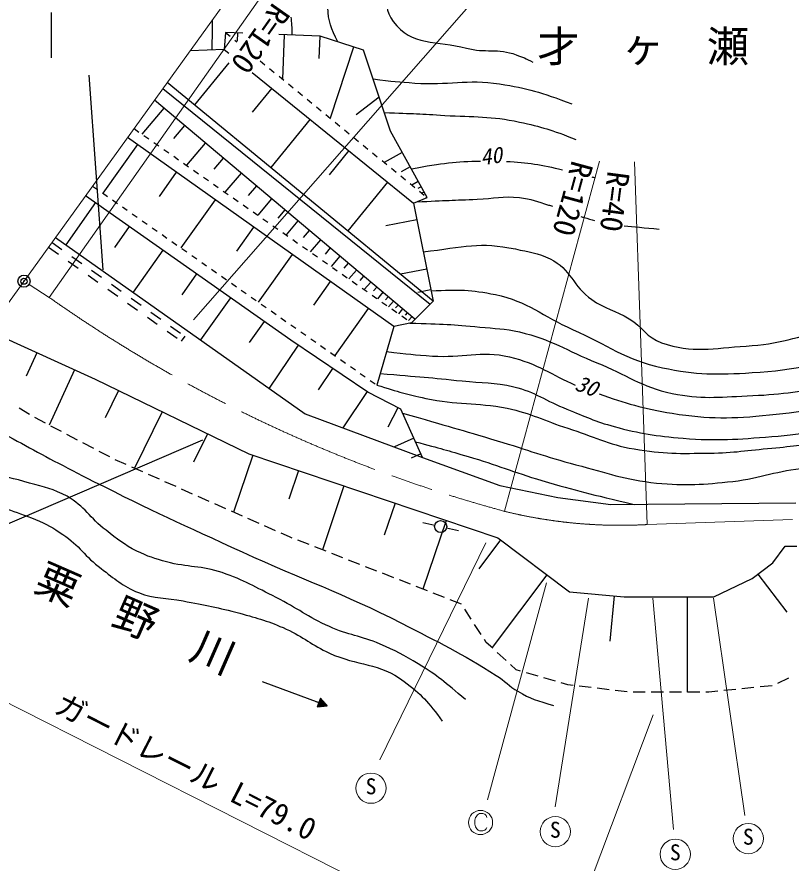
# Model space of a CAD drawing. Units: millimetres, scale not verified. Extents: x 40000 to 680000, y 20000 to 380000.
# Drawn here: x 479576 to 543532, y 267572 to 337512 of the extents above; entities that cross this region are included whole.
import ezdxf
from ezdxf.enums import TextEntityAlignment as Align

# ---------------------------------------------------------------- set-up
doc = ezdxf.new("R2010")
doc.units = ezdxf.units.MM
doc.header["$LTSCALE"] = 1000
doc.header["$PDMODE"] = 32
doc.header["$PDSIZE"] = 500
doc.linetypes.add('CHAIN', pattern=[18.5, 12, -1.5, 3.5, -1.5])
for name, color, linetype, lineweight in [('M-BGD', 7, 'Continuous', 25), ('M-BMK', 2, 'CHAIN', 13), ('M-BMK-SRVR', 3, 'Continuous', 25), ('M-STR-HTXT', 7, 'Continuous', 13), ('M-STR-STRC', 7, 'Continuous', 25)]:
    doc.layers.add(name, color=color, linetype=linetype, lineweight=lineweight)
doc.layers.add('M-BMK-HTXT', color=7, linetype='Continuous')
doc.layers.add('M-OTRS', color=6, linetype='Continuous')
doc.styles.add('ＭＳ ゴシック', font='')
doc.styles.get('ＭＳ ゴシック').set_extended_font_data('MS Gothic')

msp = doc.modelspace()

# ---------------------------------------------------------------- linework, layer by layer
at = {"layer": 'M-BGD'}
for p, q in [((496798, 336232), (496683, 334826)), ((496798, 336232), (497185, 335915)), ((498243, 336174), (496798, 336232)), ((497797, 336192), (497769, 335501)), ((504638, 335916), (501216, 336054)), ((501662, 336036), (501513, 332369)), ((504595, 335917), (504521, 334084)), ((508196, 334754), (504638, 335916)), ((497572, 335598), (497741, 335460)), ((507387, 335018), (505465, 329132)), ((496683, 334826), (493874, 334701)), ((496683, 334826), (497072, 334510)), ((510447, 328075), (508196, 334754)), ((497075, 333723), (494246, 330237)), ((499680, 333872), (500067, 333555)), ((499018, 332931), (512334, 322121)), ((500453, 333238), (500840, 332921)), ((501227, 332604), (501614, 332287)), ((491639, 331599), (513713, 313773)), ((513968, 314026), (491992, 332089)), ((500627, 331625), (499020, 329645)), ((502000, 331970), (502387, 331654)), ((502774, 331337), (503161, 331020)), ((509506, 330866), (507604, 329408)), ((512459, 312522), (490936, 330623)), ((503548, 330703), (503934, 330386)), ((491702, 329980), (489895, 327831)), ((504321, 330069), (504708, 329752)), ((505095, 329436), (505481, 329119)), ((503794, 329054), (500549, 325056)), ((505868, 328802), (506255, 328485)), ((489250, 328283), (489659, 327996)), ((493420, 328534), (492517, 327460)), ((506642, 328168), (507029, 327851)), ((513470, 322575), (510447, 328075)), ((510701, 311921), (488711, 327535)), ((490069, 327709), (490479, 327422)), ((507415, 327534), (507802, 327218)), ((489527, 326956), (486675, 322940)), ((490888, 327136), (491298, 326849)), ((495139, 327089), (493589, 325245)), ((508189, 326901), (508576, 326584)), ((491707, 326562), (492117, 326275)), ((492527, 325989), (492936, 325702)), ((506992, 326458), (505370, 324459)), ((508962, 326267), (509349, 325950)), ((511414, 326315), (509912, 325489)), ((493346, 325415), (493755, 325128)), ((496614, 325848), (495839, 324926)), ((509736, 325633), (510123, 325316)), ((492740, 324675), (491314, 322666)), ((494165, 324842), (494575, 324555)), ((498089, 324608), (496759, 323026)), ((510510, 324999), (510896, 324683)), ((512074, 325113), (511323, 324700)), ((494984, 324268), (495394, 323981)), ((510191, 323861), (506914, 319824)), ((511283, 324366), (511670, 324049)), ((512735, 323912), (512198, 323616)), ((485828, 323533), (486237, 323246)), ((495804, 323695), (496213, 323408)), ((499354, 323544), (498689, 322753)), ((512057, 323732), (512444, 323415)), ((512976, 323473), (512707, 323326)), ((502205, 310782), (485253, 322735)), ((486647, 322959), (487056, 322673)), ((496623, 323121), (497032, 322835)), ((497442, 322548), (497852, 322261)), ((500619, 322480), (499478, 321122)), ((512334, 322121), (513470, 322575)), ((512830, 323098), (513217, 322781)), ((513216, 323035), (513031, 322934)), ((513457, 322597), (513365, 322546)), ((486070, 322159), (483618, 318682)), ((487466, 322386), (487875, 322099)), ((488285, 321812), (488695, 321525)), ((495953, 322393), (493130, 318418)), ((498261, 321974), (498671, 321688)), ((512334, 322121), (513968, 314026)), ((489104, 321238), (489514, 320952)), ((499080, 321401), (499490, 321114)), ((501705, 321566), (501134, 320888)), ((489923, 320665), (490333, 320378)), ((499900, 320827), (500309, 320541)), ((502791, 320653), (501811, 319489)), ((512611, 320750), (510062, 320236)), ((488852, 320197), (487626, 318459)), ((490742, 320091), (491152, 319804)), ((499133, 320135), (497721, 318148)), ((500719, 320254), (501128, 319967)), ((501538, 319680), (501948, 319394)), ((503722, 319870), (503233, 319288)), ((482767, 319284), (503401, 304695)), ((491561, 319517), (491971, 319231)), ((492380, 318944), (492790, 318657)), ((502357, 319107), (502767, 318820)), ((504654, 319087), (503813, 318088)), ((482189, 318468), (483006, 317890)), ((482478, 318876), (483294, 318299)), ((491633, 318236), (489177, 314752)), ((493200, 318370), (493609, 318083)), ((503176, 318533), (503586, 318247)), ((505453, 318414), (505033, 317915)), ((484111, 317721), (484927, 317144)), ((494019, 317796), (494428, 317510)), ((502312, 317877), (499519, 313944)), ((503996, 317960), (504405, 317673)), ((506252, 317742), (505531, 316885)), ((483822, 317313), (484639, 316736)), ((494838, 317223), (495247, 316936)), ((504815, 317386), (505225, 317100)), ((506938, 317166), (506577, 316737)), ((485455, 316158), (486272, 315581)), ((485744, 316567), (486560, 315989)), ((494421, 316271), (493192, 314529)), ((495657, 316649), (496066, 316362)), ((505634, 316813), (506044, 316526)), ((506453, 316240), (506863, 315953)), ((507623, 316589), (507005, 315853)), ((513434, 316673), (511277, 316238)), ((496476, 316075), (496885, 315788)), ((497295, 315502), (497705, 315215)), ((505459, 315643), (504063, 313676)), ((507273, 315666), (507682, 315379)), ((508212, 316094), (507903, 315726)), ((508800, 315599), (508269, 314968)), ((487088, 315004), (487905, 314426)), ((487377, 315412), (488194, 314835)), ((498114, 314928), (498524, 314641)), ((508092, 315093), (508501, 314806)), ((509305, 315175), (509040, 314859)), ((509810, 314750), (509354, 314209)), ((513782, 314948), (512704, 314730)), ((489010, 314257), (489827, 313680)), ((497208, 314305), (494746, 310814)), ((498933, 314354), (499343, 314067)), ((508911, 314519), (509321, 314232)), ((510243, 314386), (510015, 314115)), ((488721, 313849), (489538, 313272)), ((499752, 313781), (500162, 313494)), ((508606, 313408), (505842, 309516)), ((509730, 313946), (510140, 313659)), ((510676, 314022), (510285, 313557)), ((510549, 313372), (510959, 313085)), ((511059, 313700), (510863, 313467)), ((511441, 313378), (511108, 312981)), ((513968, 314026), (512173, 312236)), ((490354, 312695), (491171, 312117)), ((490643, 313103), (491460, 312525)), ((500571, 313207), (500981, 312920)), ((501390, 312633), (501800, 312346)), ((511369, 312799), (511778, 312512)), ((511824, 313056), (511657, 312858)), ((512207, 312734), (511930, 312406)), ((492276, 311948), (493093, 311371)), ((500001, 312336), (498770, 310590)), ((502209, 312060), (502619, 311773)), ((512173, 312236), (510701, 311921)), ((477209, 311571), (486046, 307560)), ((491987, 311540), (492804, 310963)), ((503029, 311486), (503438, 311199)), ((510701, 311921), (509311, 307086)), ((493439, 311126), (493151, 310718)), ((508573, 306489), (502205, 310782)), ((503848, 310912), (504257, 310625)), ((502802, 310379), (500401, 306816)), ((504667, 310339), (505076, 310052)), ((481221, 309750), (480341, 307811)), ((505486, 309765), (505895, 309478)), ((506305, 309191), (506714, 308904)), ((505653, 308458), (504452, 306676)), ((507124, 308618), (507534, 308331)), ((484323, 308342), (482246, 303766)), ((507943, 308044), (508353, 307757)), ((486046, 307560), (498736, 301386)), ((508762, 307470), (509172, 307183)), ((487959, 306629), (486860, 304369)), ((508503, 306537), (506489, 303549)), ((511283, 305082), (508573, 306489)), ((480617, 304648), (479767, 305174)), ((511056, 305200), (510225, 303601)), ((513077, 301106), (511283, 305082)), ((481934, 303930), (481048, 304395)), ((491574, 304870), (489302, 300200)), ((503401, 304695), (513077, 301106)), ((483261, 303232), (482376, 303697)), ((484589, 302534), (483704, 302999)), ((495311, 303052), (494175, 300717)), ((485917, 301836), (485032, 302301)), ((512363, 302688), (510761, 301965)), ((487244, 301138), (486359, 301603)), ((488605, 300509), (487691, 300914)), ((499064, 301276), (497481, 296573)), ((498736, 301386), (519314, 294458)), ((512941, 301406), (512140, 301045)), ((513077, 301106), (519481, 298783)), ((489977, 299901), (489062, 300306)), ((491348, 299293), (490434, 299698)), ((502826, 300009), (502034, 297658)), ((492719, 298685), (491805, 299090)), ((506587, 298743), (504811, 293465)), ((519481, 298783), (524266, 297798)), ((494090, 298077), (493176, 298482)), ((495462, 297469), (494547, 297874)), ((496833, 296861), (495919, 297266)), ((510810, 297321), (509921, 294682)), ((524266, 297798), (528629, 297200)), ((528629, 297200), (543934, 297341)), ((498204, 296253), (497290, 296658)), ((499575, 295645), (498661, 296050)), ((515032, 295900), (513118, 290214)), ((500947, 295037), (500032, 295442)), ((513118, 295715), (514093, 295494)), ((515068, 295272), (516043, 295051)), ((502097, 294527), (501404, 294834)), ((502322, 294439), (502097, 294527)), ((519314, 294458), (525214, 289999)), ((503719, 293892), (502788, 294256)), ((519539, 294289), (517730, 291896)), ((542019, 292400), (543048, 293772)), ((543048, 293772), (544009, 293772)), ((505116, 293345), (504184, 293710)), ((506513, 292799), (505581, 293163)), ((507909, 292252), (506978, 292617)), ((540305, 291097), (542019, 292400)), ((509306, 291706), (508375, 292070)), ((510703, 291159), (509772, 291523)), ((512100, 290612), (511169, 290977)), ((523367, 291395), (518824, 285384)), ((537149, 289588), (540305, 291097)), ((540782, 291460), (543169, 288320)), ((513497, 290066), (512566, 290430)), ((514894, 289519), (513963, 289884)), ((525214, 289999), (529741, 289588)), ((528912, 289663), (528571, 285911)), ((529741, 289588), (537149, 289588)), ((534936, 289588), (534936, 281699)), ((516291, 288973), (515359, 289337)), ((517112, 287719), (516566, 288557)), ((517932, 286463), (517385, 287300)), ((518354, 285815), (518205, 286044)), ((518890, 285324), (518354, 285815)), ((519996, 284310), (519258, 284986)), ((520823, 283551), (520364, 283972)), ((521185, 283446), (520823, 283551)), ((522626, 283028), (521666, 283307)), ((499833, 282591), (504516, 280839)), ((524067, 282610), (523106, 282889)), ((543315, 282861), (542420, 282414)), ((525076, 282317), (524547, 282470)), ((525522, 282263), (525076, 282317)), ((527011, 282081), (526018, 282202)), ((528500, 281900), (527507, 282021)), ((538976, 281929), (537981, 281827)), ((540468, 282082), (539473, 281980)), ((541960, 282235), (540965, 282133)), ((504648, 281191), (504385, 280488)), ((504639, 281167), (504686, 281150)), ((505219, 280577), (504648, 281191)), ((529989, 281719), (528996, 281840)), ((531487, 281699), (530487, 281699)), ((532987, 281699), (531987, 281699)), ((534487, 281699), (533487, 281699)), ((535987, 281699), (534987, 281699)), ((536738, 281699), (536487, 281699)), ((537484, 281776), (536738, 281699)), ((504282, 280927), (504516, 280839)), ((504385, 280488), (505219, 280577)), ((504394, 280511), (504440, 280494)), ((504402, 280535), (504496, 280500)), ((504411, 280558), (504552, 280506)), ((504420, 280582), (504607, 280512)), ((504429, 280605), (504663, 280518)), ((504437, 280629), (504718, 280523)), ((504446, 280652), (504774, 280529)), ((504455, 280675), (504830, 280535)), ((504464, 280699), (504885, 280541)), ((504472, 280722), (504941, 280547)), ((504481, 280746), (504996, 280553)), ((504490, 280769), (505052, 280559)), ((504499, 280792), (505108, 280565)), ((504508, 280816), (505163, 280571)), ((504516, 280839), (505219, 280577)), ((504525, 280863), (505181, 280617)), ((504534, 280886), (505143, 280658)), ((504543, 280910), (505105, 280699)), ((504551, 280933), (505066, 280740)), ((504560, 280956), (505028, 280781)), ((504569, 280980), (504990, 280822)), ((504578, 281003), (504952, 280863)), ((504586, 281027), (504914, 280904)), ((504595, 281050), (504876, 280945)), ((504604, 281073), (504838, 280986)), ((504613, 281097), (504800, 281027)), ((504621, 281120), (504762, 281068)), ((504630, 281144), (504724, 281109))]:
    msp.add_line(p, q, dxfattribs=at)
msp.add_circle((514581, 295383), 500, dxfattribs=at)
for points, knots in [([(506087, 335442), (505545, 336559), (505287, 337132), (505252, 338291), (505215, 339538), (505775, 340166), (506075, 341377), (506582, 343423), (506692, 344120), (507173, 346659)], [0, 0, 0, 0, 1, 1, 1, 2, 2, 2, 3, 3, 3, 3]), ([(511975, 346865), (511341, 344926), (511155, 344263), (510877, 342544), (510539, 340452), (509422, 338835), (510671, 337124), (512151, 335098), (514282, 335572), (516708, 334929), (518275, 334514), (519306, 334954), (520823, 334381), (521373, 334173), (521610, 334095), (522195, 333763)], [0, 0, 0, 0, 1, 1, 1, 2, 2, 2, 3, 3, 3, 4, 4, 4, 5, 5, 5, 5]), ([(508996, 332381), (510632, 332178), (511101, 332146), (512455, 332048), (515181, 331851), (516750, 332396), (519452, 331980), (521841, 331611), (522797, 331295), (525419, 330334)], [0, 0, 0, 0, 1, 1, 1, 2, 2, 2, 3, 3, 3, 3]), ([(509931, 329605), (512334, 329526), (512976, 329498), (514924, 329373), (517340, 329219), (518732, 329339), (521098, 328824), (522961, 328419), (523678, 328185), (525762, 327384)], [0, 0, 0, 0, 1, 1, 1, 2, 2, 2, 3, 3, 3, 3]), ([(512609, 322231), (515039, 322338), (515650, 322366), (517599, 322445), (518966, 322500), (519739, 322734), (521098, 322582), (522060, 322475), (522573, 322249), (523499, 321965), (523609, 321931), (523715, 321897), (523817, 321864)], [0, 0, 0, 0, 1, 1, 1, 2, 2, 2, 3, 3, 3, 4, 4, 4, 4]), ([(526176, 321012), (526264, 320985), (526354, 320957), (526448, 320929), (526748, 320841), (527025, 320764), (527287, 320696)], [0, 0, 0, 0, 1, 1, 1, 2, 2, 2, 2]), ([(513149, 318083), (516505, 318523), (517846, 318942), (520755, 318329), (521900, 318088), (522582, 318015), (523636, 317506), (525325, 316691), (525524, 315213), (527066, 314145), (528179, 313374), (528997, 313274), (530152, 312567), (531263, 311888), (531598, 311007), (532828, 310578), (535410, 309678), (537095, 310130), (539824, 310304), (542557, 310478), (544041, 311031), (546684, 311744), (549187, 312420), (550055, 312729), (552995, 313802)], [0, 0, 0, 0, 1, 1, 1, 2, 2, 2, 3, 3, 3, 4, 4, 4, 5, 5, 5, 6, 6, 6, 7, 7, 7, 8, 8, 8, 8]), ([(527678, 306344), (529839, 305607), (531275, 305128), (533719, 304747), (536817, 304265), (538625, 304300), (541745, 304610), (546349, 305068), (548876, 305903), (553269, 307354), (558080, 308943), (560552, 310426), (565205, 312430), (568177, 313711), (569113, 314115), (572808, 315727)], [0, 0, 0, 0, 1, 1, 1, 2, 2, 2, 3, 3, 3, 4, 4, 4, 5, 5, 5, 5]), ([(513798, 314866), (516125, 314998), (517073, 314973), (519109, 314557), (521787, 314009), (522985, 312776), (525488, 311676), (528367, 310410), (529819, 309169), (532896, 308520), (535732, 307922), (537412, 307926), (540305, 308109), (544002, 308342), (546060, 308847), (549634, 309823), (553536, 310890), (554954, 311562), (559305, 313528)], [0, 0, 0, 0, 1, 1, 1, 2, 2, 2, 3, 3, 3, 4, 4, 4, 5, 5, 5, 6, 6, 6, 6]), ([(512028, 312205), (514787, 312111), (515557, 312114), (517805, 311881), (519094, 311748), (519836, 311767), (521098, 311470), (523708, 310854), (524989, 309931), (527477, 308932), (529920, 307951), (531143, 306931), (533719, 306394), (536081, 305902), (537482, 306083), (539893, 306188), (542539, 306303), (544037, 306473), (546615, 307080), (550245, 307934), (552131, 308938), (555601, 310304), (559464, 311824), (560737, 312427), (565342, 314557)], [0, 0, 0, 0, 1, 1, 1, 2, 2, 2, 3, 3, 3, 4, 4, 4, 5, 5, 5, 6, 6, 6, 7, 7, 7, 8, 8, 8, 8]), ([(509585, 308038), (512869, 307763), (513720, 307702), (516365, 307423), (518027, 307247), (518990, 307325), (520618, 306942), (522429, 306517), (523275, 305769), (525008, 305090), (526523, 304497), (527346, 304073), (528918, 303650), (531095, 303064), (532364, 302877), (534611, 302690), (537469, 302451), (539092, 302607), (541951, 302827), (544823, 303048), (546424, 303375), (549222, 304061), (554061, 305249), (556659, 306330), (561363, 307971), (565916, 309559), (567401, 310138), (572923, 312301)], [0, 0, 0, 0, 1, 1, 1, 2, 2, 2, 3, 3, 3, 4, 4, 4, 5, 5, 5, 6, 6, 6, 7, 7, 7, 8, 8, 8, 9, 9, 9, 9]), ([(510108, 309858), (511898, 309628), (512412, 309586), (513895, 309481), (516381, 309304), (517849, 309983), (520275, 309412), (522564, 308873), (523804, 307909), (525700, 307077)], [0, 0, 0, 0, 1, 1, 1, 2, 2, 2, 3, 3, 3, 3]), ([(509311, 307086), (511167, 306484), (511752, 306338), (513347, 305982), (515928, 305406), (517478, 305694), (520069, 305159), (522085, 304742), (523116, 304141), (525076, 303513), (527215, 302828), (528353, 302189), (530564, 301798), (532969, 301373), (534364, 301426), (536806, 301455), (538822, 301479), (539942, 301695), (541951, 301866), (543747, 302019), (544745, 302253), (546547, 302278), (549666, 302321), (551387, 301720), (554504, 301592), (556726, 301501), (557976, 301410), (560197, 301523), (562940, 301663), (564474, 301834), (567194, 302209), (569562, 302536), (570361, 302680), (573227, 303234)], [0, 0, 0, 0, 1, 1, 1, 2, 2, 2, 3, 3, 3, 4, 4, 4, 5, 5, 5, 6, 6, 6, 7, 7, 7, 8, 8, 8, 9, 9, 9, 10, 10, 10, 11, 11, 11, 11]), ([(473247, 306071), (479244, 302632), (480881, 301683), (485908, 299123), (490639, 296713), (493362, 295508), (498187, 293292), (503309, 290940), (506340, 289962), (511357, 287393), (514464, 285802), (516238, 284954), (519177, 283071), (519904, 282606), (520220, 282210), (520961, 281768), (522024, 281133), (522539, 281019), (523910, 280602)], [0, 0, 0, 0, 1, 1, 1, 2, 2, 2, 3, 3, 3, 4, 4, 4, 5, 5, 5, 6, 6, 6, 6]), ([(511425, 304767), (515227, 303673), (516197, 303397), (519246, 302484), (521795, 301720), (523188, 301170), (525762, 300495), (528340, 299818), (529765, 299256), (532416, 298985), (534869, 298735), (536275, 298861), (538727, 299123), (541110, 299376), (542372, 300058), (544763, 300220), (548026, 300441), (549861, 299974), (553132, 299946), (557152, 299912), (559404, 299995), (563421, 300152), (567288, 300303), (568549, 300387), (573311, 300715)], [0, 0, 0, 0, 1, 1, 1, 2, 2, 2, 3, 3, 3, 4, 4, 4, 5, 5, 5, 6, 6, 6, 7, 7, 7, 8, 8, 8, 8]), ([(512495, 302396), (514595, 301840), (515153, 301682), (516845, 301180), (519250, 300468), (520546, 299907), (522950, 299191), (525895, 298314), (526905, 298090), (530564, 297218)], [0, 0, 0, 0, 1, 1, 1, 2, 2, 2, 3, 3, 3, 3]), ([(516639, 281082), (514901, 282543), (514367, 283043), (512729, 284032), (511539, 284750), (510853, 285134), (509574, 285678), (507983, 286354), (506967, 286412), (505389, 287118), (503606, 287918), (502746, 288642), (500999, 289519), (499285, 290380), (498354, 290953), (496541, 291577), (494811, 292172), (493709, 291987), (491945, 292469), (490955, 292739), (490393, 292902), (489475, 293361), (488405, 293896), (487887, 294348), (486937, 295075), (485611, 296092), (485176, 297079), (483713, 297888), (482593, 298507), (481855, 298626), (480626, 298985), (479279, 299380), (478499, 299509), (477128, 299809), (475526, 300159), (474652, 300631), (473012, 300632), (471246, 300632), (470433, 300306), (468602, 299625)], [0, 0, 0, 0, 1, 1, 1, 2, 2, 2, 3, 3, 3, 4, 4, 4, 5, 5, 5, 6, 6, 6, 7, 7, 7, 8, 8, 8, 9, 9, 9, 10, 10, 10, 11, 11, 11, 12, 12, 12, 13, 13, 13, 13]), ([(465635, 295506), (466645, 295361), (467100, 295293), (468005, 295487), (468896, 295678), (469308, 296057), (470131, 296447), (471106, 296909), (471536, 297511), (472601, 297682), (474060, 297916), (474919, 297666), (476374, 297408), (478276, 297070), (479309, 296675), (481107, 295967), (482044, 295598), (482533, 295292), (483370, 294732), (484743, 293815), (485200, 292905), (486526, 291920), (487677, 291065), (488282, 290467), (489612, 289931), (490977, 289381), (491874, 289536), (493317, 289245), (495145, 288875), (496182, 288710), (497981, 288216), (499509, 287796), (500379, 287566), (501822, 286913), (503276, 286254), (503938, 285584), (505389, 284923), (507736, 283855), (509505, 284143), (511563, 282591), (512986, 281519), (513572, 280885), (514718, 279298)], [0, 0, 0, 0, 1, 1, 1, 2, 2, 2, 3, 3, 3, 4, 4, 4, 5, 5, 5, 6, 6, 6, 7, 7, 7, 8, 8, 8, 9, 9, 9, 10, 10, 10, 11, 11, 11, 12, 12, 12, 13, 13, 13, 14, 14, 14, 14])]:
    msp.add_open_spline(points, degree=3, knots=knots, dxfattribs=at)
for points in [[(495712, 334783), (495722, 336032), (495722, 336032), (495733, 337281)], [(502310, 336010), (502319, 336682), (502292, 337011), (502224, 337487)], [(512160, 324958), (514750, 325430), (515855, 325569), (517887, 325596)], [(520021, 325574), (521733, 325500), (522975, 325272), (524637, 324880)], [(527067, 324288), (527157, 324266), (527249, 324244), (527343, 324221)], [(529749, 320245), (530531, 320156), (531405, 320091), (532622, 319976)]]:
    msp.add_open_spline(points, degree=3, dxfattribs=at)
at = {"layer": 'M-BMK'}
for p, q in [((480579, 315394), (482250, 314321)), ((531652, 295553), (572935, 297020))]:
    msp.add_line(p, q, dxfattribs=at)
for centre, radius, start, end in [((551321, 412449), 120000, 234.85875, 254.79581), ((529410, 335490), 40000, 256.17203, 273.21331)]:
    msp.add_arc(centre, radius, start, end, dxfattribs=at)
at = {"layer": 'M-BMK-SRVR'}
msp.add_circle((480158, 315664), 500, dxfattribs=at)
at = {"layer": 'M-OTRS'}
msp.add_point((480158, 315664), dxfattribs=at)
at = {"layer": 'M-STR-HTXT'}
for p, q in [((461070, 289171), (502773, 347053)), ((494151, 312475), (519516, 341402)), ((482250, 314321), (499518, 338853)), ((519850, 296650), (527718, 325600)), ((531652, 295553), (530587, 325534)), ((518308, 294052), (509545, 276096)), ((523335, 290748), (518451, 272792)), ((461382, 289603), (523904, 257985)), ((526783, 289455), (524053, 272218)), ((532098, 289455), (533821, 270350)), ((537125, 289455), (539711, 271499)), ((532134, 279820), (523712, 257477)), ((517466, 271334), (517520, 271401)), ((517520, 271401), (517635, 271556)), ((517635, 271556), (517790, 271662)), ((517790, 271662), (518069, 271664)), ((518069, 271664), (518231, 271613)), ((518231, 271613), (518341, 271502)), ((518341, 271502), (518399, 271334)), ((517414, 271116), (517466, 271334)), ((517414, 270785), (517414, 271116)), ((517461, 270574), (517414, 270785)), ((517574, 270405), (517461, 270574)), ((517680, 270297), (517574, 270405)), ((517797, 270241), (517680, 270297)), ((518071, 270241), (517797, 270241)), ((518233, 270292), (518071, 270241)), ((518343, 270407), (518233, 270292)), ((518393, 270508), (518343, 270407))]:
    msp.add_line(p, q, dxfattribs=at)
for centre, radius in [((508827, 273761), 1250), ((517877, 270925), 1000), ((517877, 270925), 1000), ((524053, 270170), 1250), ((539998, 269595), 1250), ((533965, 268303), 1250)]:
    msp.add_circle(centre, radius, dxfattribs=at)
at = {"layer": 'M-STR-STRC'}
for p, q in [((482396, 337884), (482396, 334129)), ((486705, 316604), (485556, 332692)), ((494893, 302527), (475932, 294339))]:
    msp.add_line(p, q, dxfattribs=at)

# ---------------------------------------------------------------- texts
at = {"layer": 'M-BGD', "style": 'ＭＳ ゴシック', "oblique": 15}
for s, rotation, p in [('40', 8.13, (518885, 324976)), ('30', 339.717, (526271, 306025))]:
    msp.add_text(s, height=1320, rotation=rotation, dxfattribs=at).set_placement(p, align=Align.BOTTOM_CENTER)
at = {"layer": 'M-BGD', "style": 'ＭＳ ゴシック'}
msp.add_text('粟\u3000野\u3000川', height=2566, rotation=336.409, dxfattribs=at).set_placement((488558, 285918), align=Align.BOTTOM_CENTER)
at = {"layer": 'M-BMK-HTXT', "style": 'ＭＳ ゴシック'}
msp.add_text('才\u3000ヶ\u3000瀬', height=2566, dxfattribs=at).set_placement((531310, 333029), align=Align.BOTTOM_CENTER)
at = {"layer": 'M-STR-HTXT', "style": 'ＭＳ ゴシック'}
for s, rotation, p in [('R=120', 234.859, (498501, 336541)), ('R=120', 254.796, (524088, 322860)), ('R=40', 262.444, (527517, 322432)), ('ガードレール L=79.0', 333.174, (492868, 274240))]:
    msp.add_text(s, height=1833, rotation=rotation, dxfattribs=at).set_placement(p, align=Align.BOTTOM_CENTER)
for p in [(508827, 272861), (524053, 269270), (539998, 268695), (533965, 267403)]:
    msp.add_text('S', height=1320, dxfattribs=at).set_placement(p, align=Align.BOTTOM_CENTER)

doc.saveas('drawing.dxf')
